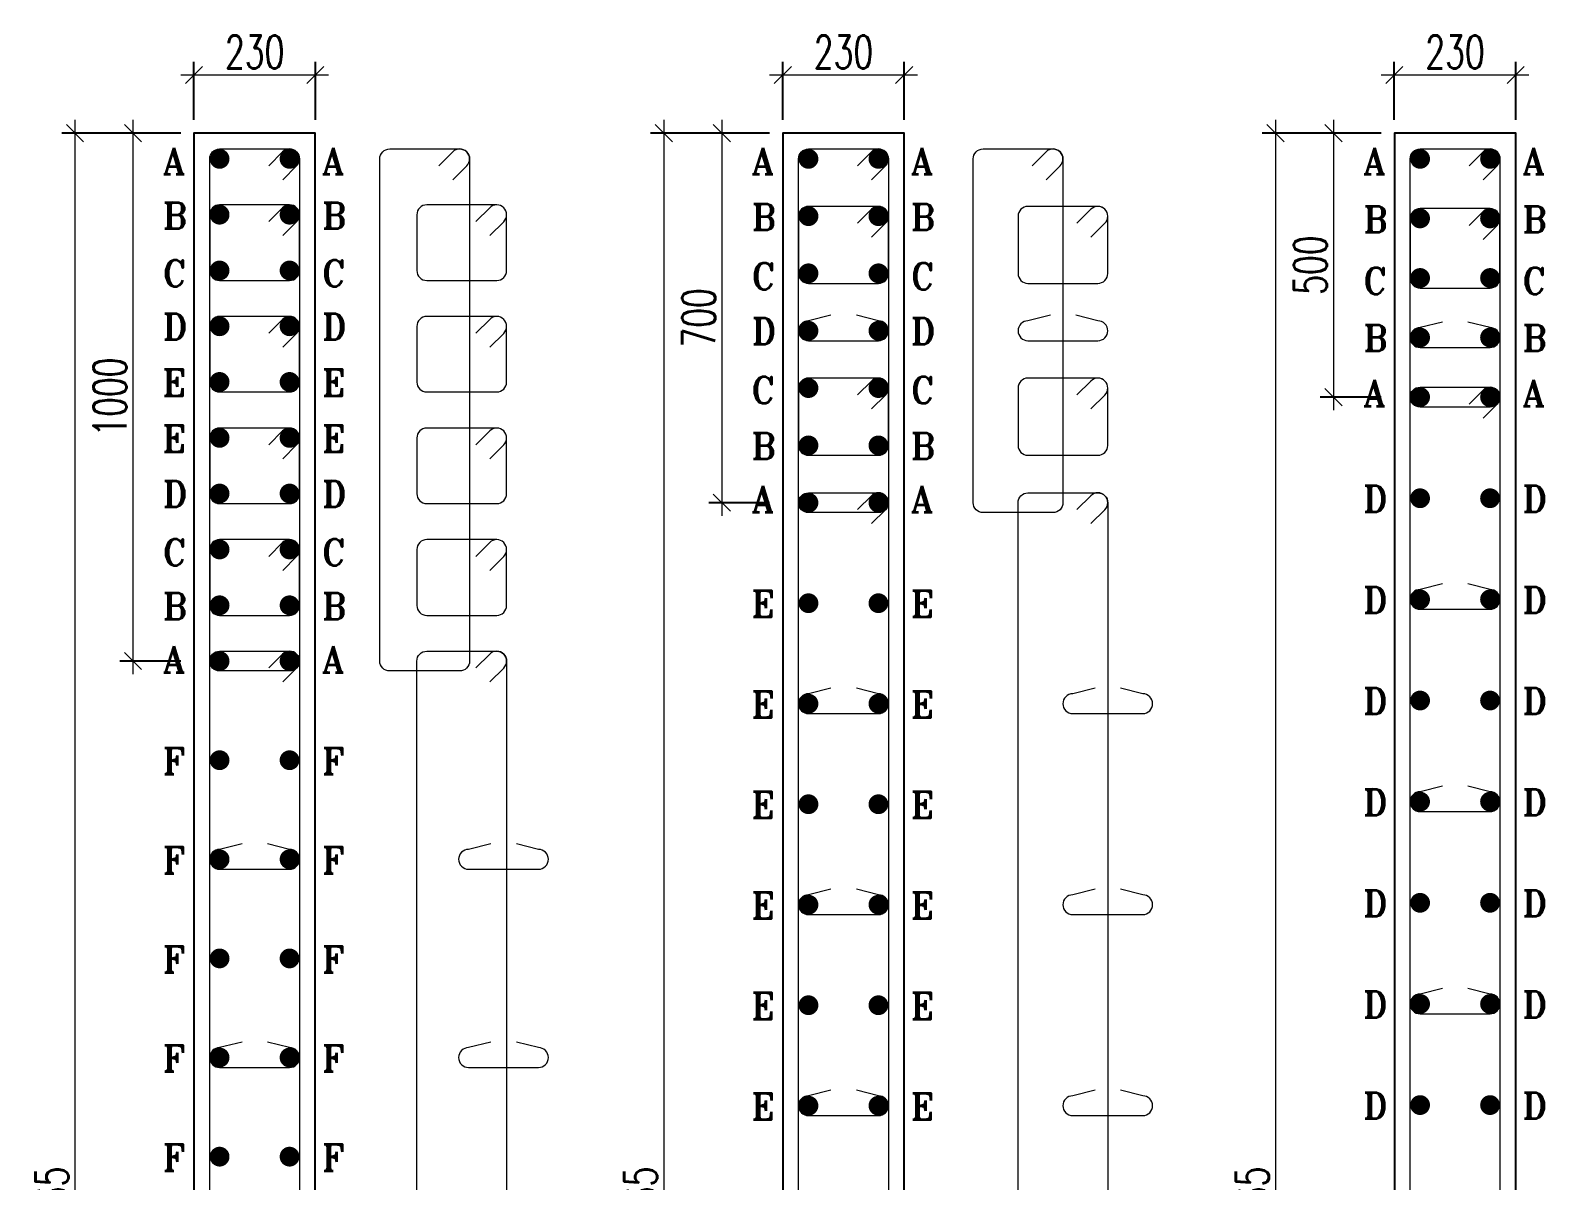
# Model space of a CAD drawing. Header units: millimetres. Extents: x 1123469 to 1752051, y -126924 to 196924.
# Drawn here: x 1589456 to 1600922, y -103373 to -94657 of the extents above; entities that cross this region are included whole.
import ezdxf

# ---------------------------------------------------------------- set-up
doc = ezdxf.new("R2010")
doc.units = ezdxf.units.MM
doc.header["$LTSCALE"] = 500
doc.header["$MEASUREMENT"] = 0
doc.header["$PDMODE"] = 34
doc.layers.get('Defpoints').update_dxf_attribs({"lineweight": 0})
doc.layers.add('DIAMENTION', color=1, linetype='Continuous', lineweight=0)
doc.layers.add('STEEL', color=7, linetype='Continuous', lineweight=20)
for name, color, linetype in [('Reinf', 4, 'Continuous'), ('S-TEXT', 3, 'Continuous'), ('TOWER AREA COLUMN.', 6, 'Continuous')]:
    doc.layers.add(name, color=color, linetype=linetype)
doc.styles.add('2MM', font='romans.shx', dxfattribs={"width": 0.7})
doc.styles.add('ROMANT', font='romant__.ttf', dxfattribs={"width": 0.9, "height": 600})
doc.dimstyles.new('SHUIB', dxfattribs={"dimtxt": 200, "dimasz": 180, "dimexe": 100, "dimexo": 250, "dimgap": 50, "dimtad": 2, "dimdec": 0, "dimzin": 1, "dimdsep": 46, "dimtxsty": '2MM', "dimblk": 'OBLIQUE', "dimcen": 0, "dimdle": 100, "dimclrd": 1, "dimclre": 1, "dimclrt": 3, "dimadec": 0, "dimazin": 0, "dimtfac": 1, "dimtdec": 0, "dimtix": 1, "dimtmove": 2, "dimatfit": 3, "dimfxl": 1, "dimtolj": 1, "dimlwd": -1, "dimarcsym": 0})

# ---------------------------------------------------------------- blocks, each defined once
blk = doc.blocks.new('_Oblique')
at = {"color": 0, "linetype": 'ByBlock', "lineweight": -2}
blk.add_line((-0.5, -0.5), (0.5, 0.5), dxfattribs=at)
blk = doc.blocks.new('*D298')
at = {"layer": 'Defpoints', "color": 0, "ltscale": 100, "transparency": 16777216}
for p in [(1590696, -94996), (1590696, -95436), (1591616, -95436)]:
    blk.add_point(p, dxfattribs=at)
at = {"layer": 'DIAMENTION', "color": 1, "lineweight": -2, "ltscale": 100, "transparency": 16777216}
for p, q in [((1590696, -95336), (1590696, -94896)), ((1591616, -95336), (1591616, -94896))]:
    blk.add_line(p, q, dxfattribs=at)
at = {"layer": 'DIAMENTION', "color": 1, "ltscale": 100, "transparency": 16777216}
blk.add_line((1591716, -94996), (1590596, -94996), dxfattribs=at)
at = {"layer": 'DIAMENTION', "color": 1, "ltscale": 100, "transparency": 16777216, "xscale": 130, "yscale": 130, "zscale": 130, "rotation": 180}
blk.add_blockref('_Oblique', (1590696, -94996), dxfattribs=at)
at = {"layer": 'DIAMENTION', "color": 1, "ltscale": 100, "transparency": 16777216, "xscale": 130, "yscale": 130, "zscale": 130}
blk.add_blockref('_Oblique', (1591616, -94996), dxfattribs=at)
at = {"layer": 'DIAMENTION', "color": 3, "ltscale": 100, "transparency": 16777216, "insert": (1591156, -94821), "char_height": 250, "attachment_point": 5, "style": '2MM'}
blk.add_mtext('\\A1;230', dxfattribs=at)
blk = doc.blocks.new('*D299')
at = {"layer": 'Defpoints', "color": 0, "ltscale": 100, "transparency": 16777216}
for p in [(1590696, -95436), (1589795, -111696), (1590696, -111696)]:
    blk.add_point(p, dxfattribs=at)
at = {"layer": 'DIAMENTION', "color": 1, "ltscale": 100, "transparency": 16777216}
blk.add_line((1589795, -95336), (1589795, -111796), dxfattribs=at)
at = {"layer": 'DIAMENTION', "color": 1, "lineweight": -2, "ltscale": 100, "transparency": 16777216}
for p, q in [((1590596, -95436), (1589695, -95436)), ((1590596, -111696), (1589695, -111696))]:
    blk.add_line(p, q, dxfattribs=at)
at = {"layer": 'DIAMENTION', "color": 1, "ltscale": 100, "transparency": 16777216, "xscale": 130, "yscale": 130, "zscale": 130}
for p, rotation in [((1589795, -95436), 90), ((1589795, -111696), 270)]:
    blk.add_blockref('_Oblique', p, dxfattribs=dict(at, rotation=rotation))
at = {"layer": 'DIAMENTION', "color": 3, "ltscale": 100, "transparency": 16777216, "insert": (1589620, -103566), "char_height": 250, "attachment_point": 5, "rotation": 90, "style": '2MM'}
blk.add_mtext('\\A1;4065', dxfattribs=at)
blk = doc.blocks.new('*D795')
at = {"layer": 'Defpoints', "color": 0, "ltscale": 100, "transparency": 16777216}
for p in [(1590696, -95436), (1590234, -99436), (1590696, -99436)]:
    blk.add_point(p, dxfattribs=at)
at = {"layer": 'DIAMENTION', "color": 1, "ltscale": 100, "transparency": 16777216}
blk.add_line((1590234, -95336), (1590234, -99536), dxfattribs=at)
at = {"layer": 'DIAMENTION', "color": 1, "lineweight": -2, "ltscale": 100, "transparency": 16777216}
for p, q in [((1590596, -95436), (1590134, -95436)), ((1590596, -99436), (1590134, -99436))]:
    blk.add_line(p, q, dxfattribs=at)
at = {"layer": 'DIAMENTION', "color": 1, "ltscale": 100, "transparency": 16777216, "xscale": 130, "yscale": 130, "zscale": 130}
for p, rotation in [((1590234, -95436), 90), ((1590234, -99436), 270)]:
    blk.add_blockref('_Oblique', p, dxfattribs=dict(at, rotation=rotation))
at = {"layer": 'DIAMENTION', "color": 3, "ltscale": 100, "transparency": 16777216, "insert": (1590059, -97436), "char_height": 250, "attachment_point": 5, "rotation": 90, "style": '2MM'}
blk.add_mtext('\\A1;1000', dxfattribs=at)
blk = doc.blocks.new('*D796')
at = {"layer": 'Defpoints', "color": 0, "ltscale": 100, "transparency": 16777216}
for p in [(1595157, -94996), (1595157, -95436), (1596077, -95436)]:
    blk.add_point(p, dxfattribs=at)
at = {"layer": 'DIAMENTION', "color": 1, "lineweight": -2, "ltscale": 100, "transparency": 16777216}
for p, q in [((1595157, -95336), (1595157, -94896)), ((1596077, -95336), (1596077, -94896))]:
    blk.add_line(p, q, dxfattribs=at)
at = {"layer": 'DIAMENTION', "color": 1, "ltscale": 100, "transparency": 16777216}
blk.add_line((1596177, -94996), (1595057, -94996), dxfattribs=at)
at = {"layer": 'DIAMENTION', "color": 1, "ltscale": 100, "transparency": 16777216, "xscale": 130, "yscale": 130, "zscale": 130, "rotation": 180}
blk.add_blockref('_Oblique', (1595157, -94996), dxfattribs=at)
at = {"layer": 'DIAMENTION', "color": 1, "ltscale": 100, "transparency": 16777216, "xscale": 130, "yscale": 130, "zscale": 130}
blk.add_blockref('_Oblique', (1596077, -94996), dxfattribs=at)
at = {"layer": 'DIAMENTION', "color": 3, "ltscale": 100, "transparency": 16777216, "insert": (1595617, -94821), "char_height": 250, "attachment_point": 5, "style": '2MM'}
blk.add_mtext('\\A1;230', dxfattribs=at)
blk = doc.blocks.new('*D797')
at = {"layer": 'Defpoints', "color": 0, "ltscale": 100, "transparency": 16777216}
for p in [(1595157, -95436), (1594256, -111696), (1595157, -111696)]:
    blk.add_point(p, dxfattribs=at)
at = {"layer": 'DIAMENTION', "color": 1, "ltscale": 100, "transparency": 16777216}
blk.add_line((1594256, -95336), (1594256, -111796), dxfattribs=at)
at = {"layer": 'DIAMENTION', "color": 1, "lineweight": -2, "ltscale": 100, "transparency": 16777216}
for p, q in [((1595057, -95436), (1594156, -95436)), ((1595057, -111696), (1594156, -111696))]:
    blk.add_line(p, q, dxfattribs=at)
at = {"layer": 'DIAMENTION', "color": 1, "ltscale": 100, "transparency": 16777216, "xscale": 130, "yscale": 130, "zscale": 130}
for p, rotation in [((1594256, -95436), 90), ((1594256, -111696), 270)]:
    blk.add_blockref('_Oblique', p, dxfattribs=dict(at, rotation=rotation))
at = {"layer": 'DIAMENTION', "color": 3, "ltscale": 100, "transparency": 16777216, "insert": (1594081, -103566), "char_height": 250, "attachment_point": 5, "rotation": 90, "style": '2MM'}
blk.add_mtext('\\A1;4065', dxfattribs=at)
blk = doc.blocks.new('*D798')
at = {"layer": 'Defpoints', "color": 0, "ltscale": 100, "transparency": 16777216}
for p in [(1595157, -95436), (1594696, -98236), (1595157, -98236)]:
    blk.add_point(p, dxfattribs=at)
at = {"layer": 'DIAMENTION', "color": 1, "ltscale": 100, "transparency": 16777216}
blk.add_line((1594696, -95336), (1594696, -98336), dxfattribs=at)
at = {"layer": 'DIAMENTION', "color": 1, "lineweight": -2, "ltscale": 100, "transparency": 16777216}
for p, q in [((1595057, -95436), (1594596, -95436)), ((1595057, -98236), (1594596, -98236))]:
    blk.add_line(p, q, dxfattribs=at)
at = {"layer": 'DIAMENTION', "color": 1, "ltscale": 100, "transparency": 16777216, "xscale": 130, "yscale": 130, "zscale": 130}
for p, rotation in [((1594696, -95436), 90), ((1594696, -98236), 270)]:
    blk.add_blockref('_Oblique', p, dxfattribs=dict(at, rotation=rotation))
at = {"layer": 'DIAMENTION', "color": 3, "ltscale": 100, "transparency": 16777216, "insert": (1594521, -96836), "char_height": 250, "attachment_point": 5, "rotation": 90, "style": '2MM'}
blk.add_mtext('\\A1;700', dxfattribs=at)
blk = doc.blocks.new('*D1257')
at = {"layer": 'Defpoints', "color": 0, "ltscale": 100, "transparency": 16777216}
for p in [(1599790, -94996), (1599790, -95436), (1600710, -95436)]:
    blk.add_point(p, dxfattribs=at)
at = {"layer": 'DIAMENTION', "color": 1, "lineweight": -2, "ltscale": 100, "transparency": 16777216}
for p, q in [((1599790, -95336), (1599790, -94896)), ((1600710, -95336), (1600710, -94896))]:
    blk.add_line(p, q, dxfattribs=at)
at = {"layer": 'DIAMENTION', "color": 1, "ltscale": 100, "transparency": 16777216}
blk.add_line((1600810, -94996), (1599690, -94996), dxfattribs=at)
at = {"layer": 'DIAMENTION', "color": 1, "ltscale": 100, "transparency": 16777216, "xscale": 130, "yscale": 130, "zscale": 130, "rotation": 180}
blk.add_blockref('_Oblique', (1599790, -94996), dxfattribs=at)
at = {"layer": 'DIAMENTION', "color": 1, "ltscale": 100, "transparency": 16777216, "xscale": 130, "yscale": 130, "zscale": 130}
blk.add_blockref('_Oblique', (1600710, -94996), dxfattribs=at)
at = {"layer": 'DIAMENTION', "color": 3, "ltscale": 100, "transparency": 16777216, "insert": (1600250, -94821), "char_height": 250, "attachment_point": 5, "style": '2MM'}
blk.add_mtext('\\A1;230', dxfattribs=at)
blk = doc.blocks.new('*D1258')
at = {"layer": 'Defpoints', "color": 0, "ltscale": 100, "transparency": 16777216}
for p in [(1599790, -95436), (1598890, -111696), (1599790, -111696)]:
    blk.add_point(p, dxfattribs=at)
at = {"layer": 'DIAMENTION', "color": 1, "ltscale": 100, "transparency": 16777216}
blk.add_line((1598890, -95336), (1598890, -111796), dxfattribs=at)
at = {"layer": 'DIAMENTION', "color": 1, "lineweight": -2, "ltscale": 100, "transparency": 16777216}
for p, q in [((1599690, -95436), (1598790, -95436)), ((1599690, -111696), (1598790, -111696))]:
    blk.add_line(p, q, dxfattribs=at)
at = {"layer": 'DIAMENTION', "color": 1, "ltscale": 100, "transparency": 16777216, "xscale": 130, "yscale": 130, "zscale": 130}
for p, rotation in [((1598890, -95436), 90), ((1598890, -111696), 270)]:
    blk.add_blockref('_Oblique', p, dxfattribs=dict(at, rotation=rotation))
at = {"layer": 'DIAMENTION', "color": 3, "ltscale": 100, "transparency": 16777216, "insert": (1598715, -103566), "char_height": 250, "attachment_point": 5, "rotation": 90, "style": '2MM'}
blk.add_mtext('\\A1;4065', dxfattribs=at)
blk = doc.blocks.new('*D1259')
at = {"layer": 'Defpoints', "color": 0, "ltscale": 100, "transparency": 16777216}
for p in [(1599790, -95436), (1599329, -97436), (1599790, -97436)]:
    blk.add_point(p, dxfattribs=at)
at = {"layer": 'DIAMENTION', "color": 1, "ltscale": 100, "transparency": 16777216}
blk.add_line((1599329, -95336), (1599329, -97536), dxfattribs=at)
at = {"layer": 'DIAMENTION', "color": 1, "lineweight": -2, "ltscale": 100, "transparency": 16777216}
for p, q in [((1599690, -95436), (1599229, -95436)), ((1599690, -97436), (1599229, -97436))]:
    blk.add_line(p, q, dxfattribs=at)
at = {"layer": 'DIAMENTION', "color": 1, "ltscale": 100, "transparency": 16777216, "xscale": 130, "yscale": 130, "zscale": 130}
for p, rotation in [((1599329, -95436), 90), ((1599329, -97436), 270)]:
    blk.add_blockref('_Oblique', p, dxfattribs=dict(at, rotation=rotation))
at = {"layer": 'DIAMENTION', "color": 3, "ltscale": 100, "transparency": 16777216, "insert": (1599154, -96436), "char_height": 250, "attachment_point": 5, "rotation": 90, "style": '2MM'}
blk.add_mtext('\\A1;500', dxfattribs=at)

msp = doc.modelspace()

# ---------------------------------------------------------------- linework, layer by layer
at = {"layer": 'Reinf', "color": 4, "linetype": 'ByBlock', "const_width": 75}
for points in [[(1590890.6, -95668.6, -1), (1590890.6, -95593.6, -1)], [(1591420.6, -95668.6, 1), (1591420.6, -95593.6, 1)], [(1595351.8, -95668.6, -1), (1595351.8, -95593.6, -1)], [(1595881.8, -95668.6, 1), (1595881.8, -95593.6, 1)], [(1599985.3, -95668.6, -1), (1599985.3, -95593.6, -1)], [(1600515.3, -95668.6, 1), (1600515.3, -95593.6, 1)], [(1590890.6, -96016.4, 1), (1590890.6, -96091.4, 1)], [(1591420.6, -96016.4, -1), (1591420.6, -96091.4, -1)], [(1595351.8, -96027.7, 1), (1595351.8, -96102.7, 1)], [(1595881.8, -96027.7, -1), (1595881.8, -96102.7, -1)], [(1599985.3, -96044.8, 1), (1599985.3, -96119.8, 1)], [(1600515.3, -96044.8, -1), (1600515.3, -96119.8, -1)], [(1590890.6, -96439.1, 1), (1590890.6, -96514.1, 1)], [(1591420.6, -96439.1, -1), (1591420.6, -96514.1, -1)], [(1595351.8, -96460.8, 1), (1595351.8, -96535.8, 1)], [(1595881.8, -96460.8, -1), (1595881.8, -96535.8, -1)], [(1599985.3, -96496.1, 1), (1599985.3, -96571.1, 1)], [(1600515.3, -96496.1, -1), (1600515.3, -96571.1, -1)], [(1590890.6, -96861.9, 1), (1590890.6, -96936.9, 1)], [(1591420.6, -96861.9, -1), (1591420.6, -96936.9, -1)], [(1595351.8, -96896.1, 1), (1595351.8, -96971.1, 1)], [(1595881.8, -96896.1, -1), (1595881.8, -96971.1, -1)], [(1599985.3, -96947.3, 1), (1599985.3, -97022.3, 1)], [(1600515.3, -96947.3, -1), (1600515.3, -97022.3, -1)], [(1590890.6, -97283.6, 1), (1590890.6, -97358.6, 1)], [(1591420.6, -97283.6, -1), (1591420.6, -97358.6, -1)], [(1595351.8, -97330.2, 1), (1595351.8, -97405.2, 1)], [(1595881.8, -97330.2, -1), (1595881.8, -97405.2, -1)], [(1599985.3, -97398.6, 1), (1599985.3, -97473.6, 1)], [(1600515.3, -97398.6, -1), (1600515.3, -97473.6, -1)], [(1590890.6, -97707.5, 1), (1590890.6, -97782.5, 1)], [(1591420.6, -97707.5, -1), (1591420.6, -97782.5, -1)], [(1595351.8, -97764.4, 1), (1595351.8, -97839.4, 1)], [(1595881.8, -97764.4, -1), (1595881.8, -97839.4, -1)], [(1590890.6, -98129.1, 1), (1590890.6, -98204.1, 1)], [(1591420.6, -98129.1, -1), (1591420.6, -98204.1, -1)], [(1599985.3, -98164.8, 1), (1599985.3, -98239.8, 1)], [(1600515.3, -98164.8, -1), (1600515.3, -98239.8, -1)], [(1595351.8, -98198.6, 1), (1595351.8, -98273.6, 1)], [(1595881.8, -98198.6, -1), (1595881.8, -98273.6, -1)], [(1590890.6, -98553, 1), (1590890.6, -98628, 1)], [(1591420.6, -98553, -1), (1591420.6, -98628, -1)], [(1590890.6, -98975.8, 1), (1590890.6, -99050.8, 1)], [(1591420.6, -98975.8, -1), (1591420.6, -99050.8, -1)], [(1595351.8, -98960, 1), (1595351.8, -99035, 1)], [(1595881.8, -98960, -1), (1595881.8, -99035, -1)], [(1599985.3, -98931.1, 1), (1599985.3, -99006.1, 1)], [(1600515.3, -98931.1, -1), (1600515.3, -99006.1, -1)], [(1590890.6, -99398.6, 1), (1590890.6, -99473.6, 1)], [(1591420.6, -99398.6, -1), (1591420.6, -99473.6, -1)], [(1595351.8, -99721.4, 1), (1595351.8, -99796.4, 1)], [(1595881.8, -99721.4, -1), (1595881.8, -99796.4, -1)], [(1599985.3, -99697.3, 1), (1599985.3, -99772.3, 1)], [(1600515.3, -99697.3, -1), (1600515.3, -99772.3, -1)], [(1590890.6, -100149.5, 1), (1590890.6, -100224.5, 1)], [(1591420.6, -100149.5, -1), (1591420.6, -100224.5, -1)], [(1599985.3, -100463.6, 1), (1599985.3, -100538.6, 1)], [(1600515.3, -100463.6, -1), (1600515.3, -100538.6, -1)], [(1595351.8, -100482.9, 1), (1595351.8, -100557.9, 1)], [(1595881.8, -100482.9, -1), (1595881.8, -100557.9, -1)], [(1590890.6, -100900.4, 1), (1590890.6, -100975.4, 1)], [(1591420.6, -100900.4, -1), (1591420.6, -100975.4, -1)], [(1595351.8, -101244.3, 1), (1595351.8, -101319.3, 1)], [(1595881.8, -101244.3, -1), (1595881.8, -101319.3, -1)], [(1599985.3, -101229.8, 1), (1599985.3, -101304.8, 1)], [(1600515.3, -101229.8, -1), (1600515.3, -101304.8, -1)], [(1590890.6, -101651.3, 1), (1590890.6, -101726.3, 1)], [(1591420.6, -101651.3, -1), (1591420.6, -101726.3, -1)], [(1595351.8, -102005.7, 1), (1595351.8, -102080.7, 1)], [(1595881.8, -102005.7, -1), (1595881.8, -102080.7, -1)], [(1599985.3, -101996.1, 1), (1599985.3, -102071.1, 1)], [(1600515.3, -101996.1, -1), (1600515.3, -102071.1, -1)], [(1590890.6, -102402.2, 1), (1590890.6, -102477.2, 1)], [(1591420.6, -102402.2, -1), (1591420.6, -102477.2, -1)], [(1595351.8, -102767.1, 1), (1595351.8, -102842.1, 1)], [(1595881.8, -102767.1, -1), (1595881.8, -102842.1, -1)], [(1599985.3, -102762.3, 1), (1599985.3, -102837.3, 1)], [(1600515.3, -102762.3, -1), (1600515.3, -102837.3, -1)], [(1590890.6, -103153.1, 1), (1590890.6, -103228.1, 1)], [(1591420.6, -103153.1, -1), (1591420.6, -103228.1, -1)]]:
    msp.add_lwpolyline(points, format="xyb", close=True, dxfattribs=at)
at = {"layer": 'STEEL', "color": 4, "linetype": 'ByBlock'}
for points in [[(1590890.6, -95556.1), (1591420.6, -95556.1, -0.4142136), (1591495.6, -95631.1), (1591495.6, -99436.1, -0.4142136), (1591420.6, -99511.1), (1590890.6, -99511.1, -0.4142136), (1590815.6, -99436.1), (1590815.6, -95631.1, -0.4142136)], [(1592179.1, -95556.1), (1592709.1, -95556.1, -0.4142136), (1592784.1, -95631.1), (1592784.1, -99436.1, -0.4142136), (1592709.1, -99511.1), (1592179.1, -99511.1, -0.4142136), (1592104.1, -99436.1), (1592104.1, -95631.1, -0.4142136)], [(1595351.8, -95556.1), (1595881.8, -95556.1, -0.4142136), (1595956.8, -95631.1), (1595956.8, -98236.1, -0.4142136), (1595881.8, -98311.1), (1595351.8, -98311.1, -0.4142136), (1595276.8, -98236.1), (1595276.8, -95631.1, -0.4142136)], [(1596674.5, -95556.1), (1597204.5, -95556.1, -0.4142136), (1597279.5, -95631.1), (1597279.5, -98236.1, -0.4142136), (1597204.5, -98311.1), (1596674.5, -98311.1, -0.4142136), (1596599.5, -98236.1), (1596599.5, -95631.1, -0.4142136)], [(1599985.3, -95556.1), (1600515.3, -95556.1, -0.4142136), (1600590.3, -95631.1), (1600590.3, -97436.1, -0.4142136), (1600515.3, -97511.1), (1599985.3, -97511.1, -0.4142136), (1599910.3, -97436.1), (1599910.3, -95631.1, -0.4142136)], [(1590890.6, -96552.7), (1591420.6, -96552.7, 0.4142136), (1591495.6, -96477.7), (1591495.6, -96054.4, 0.4142136), (1591420.6, -95979.4), (1590890.6, -95979.4, 0.4142136), (1590815.6, -96054.4), (1590815.6, -96477.7, 0.4142136)], [(1592460.1, -96552.7), (1592990.1, -96552.7, 0.4142136), (1593065.1, -96477.7), (1593065.1, -96054.4, 0.4142136), (1592990.1, -95979.4), (1592460.1, -95979.4, 0.4142136), (1592385.1, -96054.4), (1592385.1, -96477.7, 0.4142136)], [(1595351.8, -96574.4), (1595881.8, -96574.4, 0.4142136), (1595956.8, -96499.4), (1595956.8, -96065.8, 0.4142136), (1595881.8, -95990.8), (1595351.8, -95990.8, 0.4142136), (1595276.8, -96065.8), (1595276.8, -96499.4, 0.4142136)], [(1597014.2, -96574.4), (1597544.2, -96574.4, 0.4142136), (1597619.2, -96499.4), (1597619.2, -96065.8, 0.4142136), (1597544.2, -95990.8), (1597014.2, -95990.8, 0.4142136), (1596939.2, -96065.8), (1596939.2, -96499.4, 0.4142136)], [(1599985.3, -96609.7), (1600515.3, -96609.7, 0.4142136), (1600590.3, -96534.7), (1600590.3, -96082.9, 0.4142136), (1600515.3, -96007.9), (1599985.3, -96007.9, 0.4142136), (1599910.3, -96082.9), (1599910.3, -96534.7, 0.4142136)], [(1590890.6, -97397.2), (1591420.6, -97397.2, 0.4142136), (1591495.6, -97322.2), (1591495.6, -96900, 0.4142136), (1591420.6, -96825), (1590890.6, -96825, 0.4142136), (1590815.6, -96900), (1590815.6, -97322.2, 0.4142136)], [(1592460.1, -97397.2), (1592990.1, -97397.2, 0.4142136), (1593065.1, -97322.2), (1593065.1, -96900, 0.4142136), (1592990.1, -96825), (1592460.1, -96825, 0.4142136), (1592385.1, -96900), (1592385.1, -97322.2, 0.4142136)], [(1595351.8, -97876.9), (1595881.8, -97876.9, 0.4142136), (1595956.8, -97801.9), (1595956.8, -97367.2, 0.4142136), (1595881.8, -97292.2), (1595351.8, -97292.2, 0.4142136), (1595276.8, -97367.2), (1595276.8, -97801.9, 0.4142136)], [(1597014.2, -97876.9), (1597544.2, -97876.9, 0.4142136), (1597619.2, -97801.9), (1597619.2, -97367.2, 0.4142136), (1597544.2, -97292.2), (1597014.2, -97292.2, 0.4142136), (1596939.2, -97367.2), (1596939.2, -97801.9, 0.4142136)], [(1599985.3, -97361.1), (1600515.3, -97361.1, -0.4142136), (1600590.3, -97436.1), (1600590.3, -109696.1, -0.4142136), (1600515.3, -109771.1), (1599985.3, -109771.1, -0.4142136), (1599910.3, -109696.1), (1599910.3, -97436.1, -0.4142136)], [(1590890.6, -98242.7), (1591420.6, -98242.7, 0.4142136), (1591495.6, -98167.7), (1591495.6, -97745.5, 0.4142136), (1591420.6, -97670.5), (1590890.6, -97670.5, 0.4142136), (1590815.6, -97745.5), (1590815.6, -98167.7, 0.4142136)], [(1592460.1, -98242.7), (1592990.1, -98242.7, 0.4142136), (1593065.1, -98167.7), (1593065.1, -97745.5, 0.4142136), (1592990.1, -97670.5), (1592460.1, -97670.5, 0.4142136), (1592385.1, -97745.5), (1592385.1, -98167.7, 0.4142136)], [(1595351.8, -98161.1), (1595881.8, -98161.1, -0.4142136), (1595956.8, -98236.1), (1595956.8, -108896.1, -0.4142136), (1595881.8, -108971.1), (1595351.8, -108971.1, -0.4142136), (1595276.8, -108896.1), (1595276.8, -98236.1, -0.4142136)], [(1597014.2, -98161.1), (1597544.2, -98161.1, -0.4142136), (1597619.2, -98236.1), (1597619.2, -108896.1, -0.4142136), (1597544.2, -108971.1), (1597014.2, -108971.1, -0.4142136), (1596939.2, -108896.1), (1596939.2, -98236.1, -0.4142136)], [(1590890.6, -99089.4), (1591420.6, -99089.4, 0.4142136), (1591495.6, -99014.4), (1591495.6, -98591.1, 0.4142136), (1591420.6, -98516.1), (1590890.6, -98516.1, 0.4142136), (1590815.6, -98591.1), (1590815.6, -99014.4, 0.4142136)], [(1592460.1, -99089.4), (1592990.1, -99089.4, 0.4142136), (1593065.1, -99014.4), (1593065.1, -98591.1, 0.4142136), (1592990.1, -98516.1), (1592460.1, -98516.1, 0.4142136), (1592385.1, -98591.1), (1592385.1, -99014.4, 0.4142136)], [(1590890.6, -99361.1), (1591420.6, -99361.1, -0.4142136), (1591495.6, -99436.1), (1591495.6, -107696.1, -0.4142136), (1591420.6, -107771.1), (1590890.6, -107771.1, -0.4142136), (1590815.6, -107696.1), (1590815.6, -99436.1, -0.4142136)], [(1592460.1, -99361.1), (1592990.1, -99361.1, -0.4142136), (1593065.1, -99436.1), (1593065.1, -107696.1, -0.4142136), (1592990.1, -107771.1), (1592460.1, -107771.1, -0.4142136), (1592385.1, -107696.1), (1592385.1, -99436.1, -0.4142136)]]:
    msp.add_lwpolyline(points, format="xyb", close=True, dxfattribs=at)
for points in [[(1591368.6, -95789.3), (1591473.8, -95684.1, 0.4142136), (1591473.8, -95578), (1591473.8, -95578, 0.4142136), (1591367.7, -95578), (1591262.5, -95683.3)], [(1592657.1, -95789.3), (1592762.3, -95684.1, 0.4142136), (1592762.3, -95578), (1592762.3, -95578, 0.4142136), (1592656.3, -95578), (1592551, -95683.3)], [(1595829.8, -95789.3), (1595935, -95684.1, 0.4142136), (1595935, -95578), (1595935, -95578, 0.4142136), (1595828.9, -95578), (1595723.7, -95683.3)], [(1597152.5, -95789.3), (1597257.7, -95684.1, 0.4142136), (1597257.7, -95578), (1597257.7, -95578, 0.4142136), (1597151.6, -95578), (1597046.4, -95683.3)], [(1600463.2, -95789.3), (1600568.4, -95684.1, 0.4142136), (1600568.4, -95578), (1600568.4, -95578, 0.4142136), (1600462.4, -95578), (1600357.2, -95683.3)], [(1591368.6, -96212.7), (1591473.8, -96107.4, 0.4142136), (1591473.8, -96001.4), (1591473.8, -96001.4, 0.4142136), (1591367.7, -96001.4), (1591262.5, -96106.6)], [(1592938.1, -96212.7), (1593043.3, -96107.4, 0.4142136), (1593043.3, -96001.4), (1593043.3, -96001.4, 0.4142136), (1592937.2, -96001.4), (1592832, -96106.6)], [(1595829.8, -96224), (1595935, -96118.8, 0.4142136), (1595935, -96012.8), (1595935, -96012.8, 0.4142136), (1595828.9, -96012.8), (1595723.7, -96118)], [(1597492.1, -96224), (1597597.3, -96118.8, 0.4142136), (1597597.3, -96012.8), (1597597.3, -96012.8, 0.4142136), (1597491.3, -96012.8), (1597386, -96118)], [(1600463.2, -96241.1), (1600568.4, -96135.9, 0.4142136), (1600568.4, -96029.8), (1600568.4, -96029.8, 0.4142136), (1600462.4, -96029.8), (1600357.2, -96135.1)], [(1591368.6, -97058.2), (1591473.8, -96953, 0.4142136), (1591473.8, -96846.9), (1591473.8, -96846.9, 0.4142136), (1591367.7, -96846.9), (1591262.5, -96952.2)], [(1592938.1, -97058.2), (1593043.3, -96953, 0.4142136), (1593043.3, -96846.9), (1593043.3, -96846.9, 0.4142136), (1592937.2, -96846.9), (1592832, -96952.2)], [(1595522.1, -96816.4), (1595351.8, -96858.6, 0.4142136), (1595276.8, -96933.6), (1595276.8, -96933.6, 0.4142136), (1595351.8, -97008.6), (1595881.8, -97008.6, 0.4142136), (1595956.8, -96933.6), (1595956.8, -96933.6, 0.4142136), (1595881.8, -96858.6), (1595714.6, -96816.4)], [(1597184.4, -96816.4), (1597014.2, -96858.6, 0.4142136), (1596939.2, -96933.6), (1596939.2, -96933.6, 0.4142136), (1597014.2, -97008.6), (1597544.2, -97008.6, 0.4142136), (1597619.2, -96933.6), (1597619.2, -96933.6, 0.4142136), (1597544.2, -96858.6), (1597376.9, -96816.4)], [(1600155.6, -96867.6), (1599985.3, -96909.8, 0.4142136), (1599910.3, -96984.8), (1599910.3, -96984.8, 0.4142136), (1599985.3, -97059.8), (1600515.3, -97059.8, 0.4142136), (1600590.3, -96984.8), (1600590.3, -96984.8, 0.4142136), (1600515.3, -96909.8), (1600348, -96867.6)], [(1595829.8, -97525.4), (1595935, -97420.2, 0.4142136), (1595935, -97314.2), (1595935, -97314.2, 0.4142136), (1595828.9, -97314.2), (1595723.7, -97419.4)], [(1597492.1, -97525.4), (1597597.3, -97420.2, 0.4142136), (1597597.3, -97314.2), (1597597.3, -97314.2, 0.4142136), (1597491.3, -97314.2), (1597386, -97419.4)], [(1600463.2, -97594.9), (1600568.4, -97489.7, 0.4142136), (1600568.4, -97383.6), (1600568.4, -97383.6, 0.4142136), (1600462.4, -97383.6), (1600357.2, -97488.8)], [(1591368.6, -97903.8), (1591473.8, -97798.6, 0.4142136), (1591473.8, -97692.5), (1591473.8, -97692.5, 0.4142136), (1591367.7, -97692.5), (1591262.5, -97797.7)], [(1592938.1, -97903.8), (1593043.3, -97798.6, 0.4142136), (1593043.3, -97692.5), (1593043.3, -97692.5, 0.4142136), (1592937.2, -97692.5), (1592832, -97797.7)], [(1595829.7, -98394.3), (1595934.9, -98289.1, 0.4142136), (1595934.9, -98183), (1595934.9, -98183, 0.4142136), (1595828.8, -98183), (1595723.6, -98288.3)], [(1597492, -98394.3), (1597597.2, -98289.1, 0.4142136), (1597597.2, -98183), (1597597.2, -98183, 0.4142136), (1597491.1, -98183), (1597385.9, -98288.3)], [(1591368.6, -98749.3), (1591473.8, -98644.1, 0.4142136), (1591473.8, -98538), (1591473.8, -98538, 0.4142136), (1591367.7, -98538), (1591262.5, -98643.3)], [(1592938.1, -98749.3), (1593043.3, -98644.1, 0.4142136), (1593043.3, -98538), (1593043.3, -98538, 0.4142136), (1592937.2, -98538), (1592832, -98643.3)], [(1600155.6, -98851.4), (1599985.3, -98893.6, 0.4142136), (1599910.3, -98968.6), (1599910.3, -98968.6, 0.4142136), (1599985.3, -99043.6), (1600515.3, -99043.6, 0.4142136), (1600590.3, -98968.6), (1600590.3, -98968.6, 0.4142136), (1600515.3, -98893.6), (1600348, -98851.4)], [(1591368.6, -99594.3), (1591473.8, -99489.1, 0.4142136), (1591473.8, -99383), (1591473.8, -99383, 0.4142136), (1591367.7, -99383), (1591262.5, -99488.3)], [(1592938.1, -99594.3), (1593043.3, -99489.1, 0.4142136), (1593043.3, -99383), (1593043.3, -99383, 0.4142136), (1592937.2, -99383), (1592832, -99488.3)], [(1595522.1, -99641.7), (1595351.8, -99683.9, 0.4142136), (1595276.8, -99758.9), (1595276.8, -99758.9, 0.4142136), (1595351.8, -99833.9), (1595881.8, -99833.9, 0.4142136), (1595956.8, -99758.9), (1595956.8, -99758.9, 0.4142136), (1595881.8, -99683.9), (1595714.6, -99641.7)], [(1597524.4, -99641.7), (1597354.1, -99683.9, 0.4142136), (1597279.1, -99758.9), (1597279.1, -99758.9, 0.4142136), (1597354.1, -99833.9), (1597884.1, -99833.9, 0.4142136), (1597959.1, -99758.9), (1597959.1, -99758.9, 0.4142136), (1597884.1, -99683.9), (1597716.8, -99641.7)], [(1600155.6, -100383.9), (1599985.3, -100426.1, 0.4142136), (1599910.3, -100501.1), (1599910.3, -100501.1, 0.4142136), (1599985.3, -100576.1), (1600515.3, -100576.1, 0.4142136), (1600590.3, -100501.1), (1600590.3, -100501.1, 0.4142136), (1600515.3, -100426.1), (1600348, -100383.9)], [(1591060.9, -100820.7), (1590890.6, -100862.9, 0.4142136), (1590815.6, -100937.9), (1590815.6, -100937.9, 0.4142136), (1590890.6, -101012.9), (1591420.6, -101012.9, 0.4142136), (1591495.6, -100937.9), (1591495.6, -100937.9, 0.4142136), (1591420.6, -100862.9), (1591253.3, -100820.7)], [(1592946.5, -100820.7), (1592776.2, -100862.9, 0.4142136), (1592701.2, -100937.9), (1592701.2, -100937.9, 0.4142136), (1592776.2, -101012.9), (1593306.2, -101012.9, 0.4142136), (1593381.2, -100937.9), (1593381.2, -100937.9, 0.4142136), (1593306.2, -100862.9), (1593139, -100820.7)], [(1595522.1, -101164.6), (1595351.8, -101206.8, 0.4142136), (1595276.8, -101281.8), (1595276.8, -101281.8, 0.4142136), (1595351.8, -101356.8), (1595881.8, -101356.8, 0.4142136), (1595956.8, -101281.8), (1595956.8, -101281.8, 0.4142136), (1595881.8, -101206.8), (1595714.6, -101164.6)], [(1597524.4, -101164.6), (1597354.1, -101206.8, 0.4142136), (1597279.1, -101281.8), (1597279.1, -101281.8, 0.4142136), (1597354.1, -101356.8), (1597884.1, -101356.8, 0.4142136), (1597959.1, -101281.8), (1597959.1, -101281.8, 0.4142136), (1597884.1, -101206.8), (1597716.8, -101164.6)], [(1600155.6, -101916.4), (1599985.3, -101958.6, 0.4142136), (1599910.3, -102033.6), (1599910.3, -102033.6, 0.4142136), (1599985.3, -102108.6), (1600515.3, -102108.6, 0.4142136), (1600590.3, -102033.6), (1600590.3, -102033.6, 0.4142136), (1600515.3, -101958.6), (1600348, -101916.4)], [(1591060.9, -102322.5), (1590890.6, -102364.7, 0.4142136), (1590815.6, -102439.7), (1590815.6, -102439.7, 0.4142136), (1590890.6, -102514.7), (1591420.6, -102514.7, 0.4142136), (1591495.6, -102439.7), (1591495.6, -102439.7, 0.4142136), (1591420.6, -102364.7), (1591253.3, -102322.5)], [(1592946.5, -102322.5), (1592776.2, -102364.7, 0.4142136), (1592701.2, -102439.7), (1592701.2, -102439.7, 0.4142136), (1592776.2, -102514.7), (1593306.2, -102514.7, 0.4142136), (1593381.2, -102439.7), (1593381.2, -102439.7, 0.4142136), (1593306.2, -102364.7), (1593139, -102322.5)], [(1595522.1, -102687.4), (1595351.8, -102729.6, 0.4142136), (1595276.8, -102804.6), (1595276.8, -102804.6, 0.4142136), (1595351.8, -102879.6), (1595881.8, -102879.6, 0.4142136), (1595956.8, -102804.6), (1595956.8, -102804.6, 0.4142136), (1595881.8, -102729.6), (1595714.6, -102687.4)], [(1597524.4, -102687.4), (1597354.1, -102729.6, 0.4142136), (1597279.1, -102804.6), (1597279.1, -102804.6, 0.4142136), (1597354.1, -102879.6), (1597884.1, -102879.6, 0.4142136), (1597959.1, -102804.6), (1597959.1, -102804.6, 0.4142136), (1597884.1, -102729.6), (1597716.8, -102687.4)]]:
    msp.add_lwpolyline(points, format="xyb", dxfattribs=at)
at = {"layer": 'TOWER AREA COLUMN.', "color": 3}
for points in [[(1590695.6, -111696.1), (1591615.6, -111696.1), (1591615.6, -95436.1), (1590695.6, -95436.1)], [(1595156.8, -111696.1), (1596076.8, -111696.1), (1596076.8, -95436.1), (1595156.8, -95436.1)], [(1599790.3, -111696.1), (1600710.3, -111696.1), (1600710.3, -95436.1), (1599790.3, -95436.1)]]:
    msp.add_lwpolyline(points, close=True, dxfattribs=at)

# ---------------------------------------------------------------- texts
at = {"layer": 'S-TEXT', "color": 1, "style": 'ROMANT'}
for s, p in [('A', (1590458.7, -95746.3, 0)), ('A', (1591664.5, -95746.3, 0)), ('A', (1594919.9, -95746.3, 0)), ('A', (1596125.7, -95746.3, 0)), ('A', (1599553.4, -95746.3, 0)), ('A', (1600759.1, -95746.3, 0)), ('B', (1590458.7, -96160.4, 0)), ('B', (1591664.5, -96160.4, 0)), ('B', (1594919.9, -96171.8, 0)), ('B', (1596125.7, -96171.8, 0)), ('B', (1599553.4, -96188.8, 0)), ('B', (1600759.1, -96188.8, 0)), ('C', (1590458.7, -96598.6, 0)), ('C', (1591664.5, -96598.6, 0)), ('C', (1594919.9, -96620.3, 0)), ('C', (1596125.7, -96620.3, 0)), ('C', (1599553.4, -96655.6, 0)), ('C', (1600759.1, -96655.6, 0)), ('D', (1590458.7, -97002.4, 0)), ('D', (1591664.5, -97002.4, 0)), ('D', (1594919.9, -97036.6, 0)), ('D', (1596125.7, -97036.6, 0)), ('B', (1599553.4, -97087.8, 0)), ('B', (1600759.1, -97087.8, 0)), ('E', (1590456.7, -97425.5, 0)), ('E', (1591664.5, -97425.5, 0)), ('C', (1594917.9, -97483.1, 0)), ('C', (1596125.7, -97483.1, 0)), ('A', (1599553.4, -97504.3, 0)), ('A', (1600759.1, -97504.3, 0)), ('E', (1590456.7, -97849.4, 0)), ('E', (1591664.5, -97849.4, 0)), ('B', (1594917.9, -97906.4, 0)), ('B', (1596125.7, -97906.4, 0)), ('D', (1590458.7, -98269.6, 0)), ('D', (1591664.5, -98269.6, 0)), ('A', (1594919.9, -98308.3, 0)), ('A', (1596125.7, -98308.3, 0)), ('D', (1599551.3, -98306.8, 0)), ('D', (1600759.1, -98306.8, 0)), ('C', (1590458.7, -98712.5, 0)), ('C', (1591664.5, -98712.5, 0)), ('B', (1590458.7, -99119.8, 0)), ('B', (1591664.5, -99119.8, 0)), ('E', (1594917.9, -99102, 0)), ('E', (1596125.7, -99102, 0)), ('D', (1599551.3, -99073, 0)), ('D', (1600759.1, -99073, 0)), ('A', (1590458.7, -99521.9, 0)), ('A', (1591664.5, -99521.9, 0)), ('E', (1594917.9, -99863.4, 0)), ('E', (1596125.7, -99863.4, 0)), ('D', (1599551.3, -99839.3, 0)), ('D', (1600759.1, -99839.3, 0)), ('F', (1590458.7, -100293.5, 0)), ('F', (1591664.5, -100293.5, 0)), ('E', (1594917.9, -100624.8, 0)), ('E', (1596125.7, -100624.8, 0)), ('D', (1599551.3, -100605.5, 0)), ('D', (1600759.1, -100605.5, 0)), ('F', (1590458.7, -101044.4, 0)), ('F', (1591664.5, -101044.4, 0)), ('E', (1594917.9, -101386.3, 0)), ('E', (1596125.7, -101386.3, 0)), ('D', (1599551.3, -101371.8, 0)), ('D', (1600759.1, -101371.8, 0)), ('F', (1590458.7, -101795.3, 0)), ('F', (1591664.5, -101795.3, 0)), ('E', (1594917.9, -102147.7, 0)), ('E', (1596125.7, -102147.7, 0)), ('D', (1599551.3, -102138, 0)), ('D', (1600759.1, -102138, 0)), ('F', (1590458.7, -102546.2, 0)), ('F', (1591664.5, -102546.2, 0)), ('E', (1594917.9, -102909.1, 0)), ('E', (1596125.7, -102909.1, 0)), ('D', (1599551.3, -102904.3, 0)), ('D', (1600759.1, -102904.3, 0)), ('F', (1590458.7, -103297.1, 0)), ('F', (1591664.5, -103297.1, 0))]:
    msp.add_text(s, height=200, dxfattribs=at).set_placement(p)

# ---------------------------------------------------------------- dimensions: what is measured, and where the dimension line sits
at = {"layer": 'DIAMENTION', "ltscale": 100}
for base, p1, p2, picture, middle in [((1590695.6, -94995.8), (1591615.6, -95436.1), (1590695.6, -95436.1), '*D298', (1591155.6, -94820.8)), ((1595156.8, -94995.8), (1596076.8, -95436.1), (1595156.8, -95436.1), '*D796', (1595616.8, -94820.8)), ((1599790.3, -94995.8), (1600710.3, -95436.1), (1599790.3, -95436.1), '*D1257', (1600250.3, -94820.8))]:
    dim = msp.add_linear_dim(base=base, p1=p1, p2=p2, dimstyle='SHUIB', override={"dimtxt": 250, "dimasz": 130, "dimexo": 100, "dimlfac": 0.25, "dimtmove": 0}, dxfattribs=at)
    dim.commit()
    dim.dimension.update_dxf_attribs({"geometry": picture, "text_midpoint": middle})
for base, p1, p2, angle, picture, middle in [((1589795.3, -111696.1), (1590695.6, -95436.1), (1590695.6, -111696.1), 90, '*D299', (1589620.3, -103566.1)), ((1590234.5, -99436.1), (1590695.6, -95436.1), (1590695.6, -99436.1), 270, '*D795', (1590059.5, -97436.1)), ((1594256.5, -111696.1), (1595156.8, -95436.1), (1595156.8, -111696.1), 90, '*D797', (1594081.5, -103566.1)), ((1594695.7, -98236.1), (1595156.8, -95436.1), (1595156.8, -98236.1), 270, '*D798', (1594520.7, -96836.1)), ((1598889.9, -111696.1), (1599790.3, -95436.1), (1599790.3, -111696.1), 90, '*D1258', (1598714.9, -103566.1)), ((1599329.1, -97436.1), (1599790.3, -95436.1), (1599790.3, -97436.1), 270, '*D1259', (1599154.1, -96436.1))]:
    dim = msp.add_linear_dim(base=base, p1=p1, p2=p2, angle=angle, dimstyle='SHUIB', override={"dimtxt": 250, "dimasz": 130, "dimexo": 100, "dimlfac": 0.25, "dimtmove": 0}, dxfattribs=at)
    dim.commit()
    dim.dimension.update_dxf_attribs({"geometry": picture, "text_midpoint": middle})

doc.saveas('drawing.dxf')
